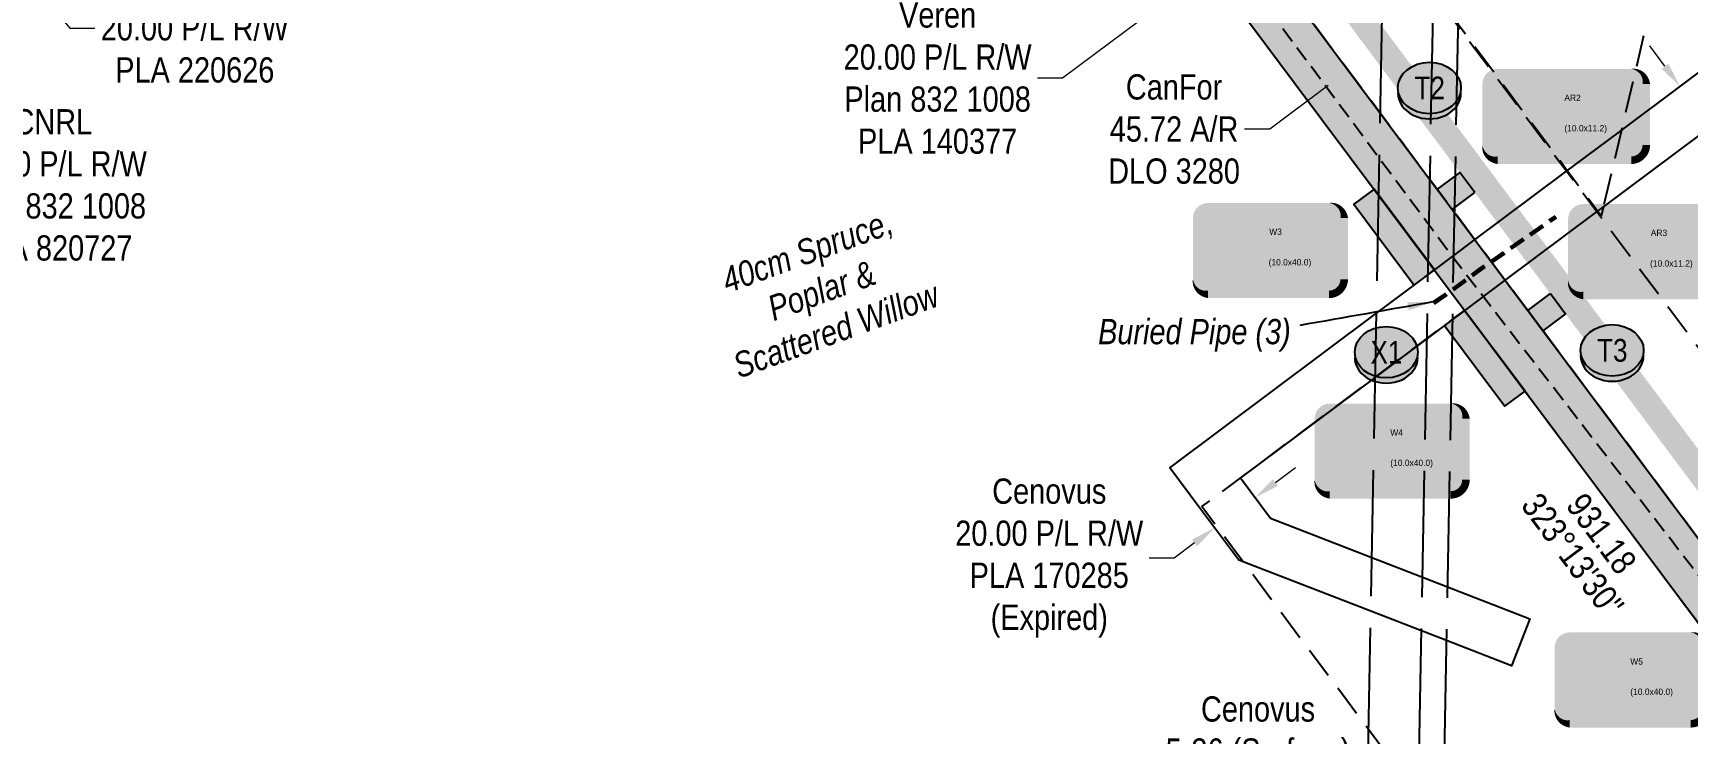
# Model space of a CAD drawing. Extents: x 413456 to 423436, y 6055086 to 6062162.
# Drawn here: x 413839 to 414495, y 6058450 to 6058728 of the extents above; entities that cross this region are included whole.
import ezdxf
from ezdxf.enums import TextEntityAlignment as Align

# ---------------------------------------------------------------- set-up
doc = ezdxf.new("R2018")
doc.units = 0
doc.header["$LTSCALE"] = 5
doc.header["$PDSIZE"] = 0.5
for name, pattern in [('foc-ACCESSROAD', [3.75, 2.5, -1.25]), ('foc-UNSURVEYED', [12.5, 10, -2.5]), ('UG_PIPE', [1.875, 1.25, -0.625])]:
    doc.linetypes.add(name, pattern=pattern)
doc.layers.get('Defpoints').update_dxf_attribs({"color": 9})
for name, color, linetype in [('AS-PIPE-UG', 44, 'UG_PIPE'), ('AS-ROADS', 254, 'Continuous'), ('F-AR', 190, 'foc-ACCESSROAD'), ('F-RW', 190, 'Continuous'), ('F-WS', 190, 'foc-ACCESSROAD'), ('L-BD1', 253, 'Continuous'), ('L-USEC', 7, 'foc-UNSURVEYED'), ('P-BUFFER-H 100m', 191, 'Continuous'), ('P-CROSSINGS', 250, 'Continuous'), ('P-PROPOSED', 10, 'Continuous'), ('P-PROPOSED-H', 21, 'Continuous'), ('P-TEMP-BLOCKS', 250, 'Continuous'), ('P-TEMP-H', 41, 'Continuous'), ('P-TEMP_WORKSPACE', 46, 'Continuous'), ('T-BUSH-T', 110, 'Continuous')]:
    doc.layers.add(name, color=color, linetype=linetype)
for name, color, linetype, lineweight in [('C-RW-T', 13, 'Continuous', 9), ('F-AR-T', 190, 'Continuous', 9), ('F-RW-T', 190, 'Continuous', 9), ('F-WS-T', 190, 'Continuous', 9)]:
    doc.layers.add(name, color=color, linetype=linetype, lineweight=lineweight)
doc.styles.add('80CG', font='ARIALN.TTF', dxfattribs={"height": 10})
doc.styles.add('80L', font='ARIALN.TTF', dxfattribs={"height": 10})
doc.styles.add('80LS', font='ARIALNI.TTF', dxfattribs={"height": 10})
doc.styles.add('Crossing', font='ARIALN.TTF', dxfattribs={"height": 10})
doc.styles.get("Standard").update_dxf_attribs({"font": 'ARIALN.TTF'})
doc.dimstyles.new('Compass 5 000', dxfattribs={"dimscale": 5, "dimtxt": 9, "dimasz": 2, "dimexe": 0.2, "dimexo": 0.0625, "dimgap": 0.5, "dimtad": 0, "dimtih": 1, "dimtoh": 1, "dimzin": 0, "dimdsep": 46, "dimtxsty": '80CG', "dimcen": 0.1, "dimse1": 1, "dimse2": 1, "dimclrd": 256, "dimclrt": 256, "dimaunit": 1, "dimadec": 4, "dimazin": 0, "dimtfac": 0.06, "dimtofl": 0, "dimtmove": 0, "dimatfit": 1, "dimfxl": 0.2, "dimtolj": 1, "dimtzin": 0, "dimlwd": -1, "dimarcsym": 0})

# ---------------------------------------------------------------- blocks, each defined once
blk = doc.blocks.new('*D40')
at = {"layer": 'C-RW-T', "transparency": 16777216}
for p, q in [((414329.17, 6058771.59), (414337.18, 6058777.58)), ((414297.14, 6058747.65), (414247.09, 6058710.24)), ((414247.09, 6058710.24), (414237.09, 6058710.24))]:
    blk.add_line(p, q, dxfattribs=at)
for points in [[(414328.18, 6058772.93), (414330.17, 6058770.26), (414321.16, 6058765.61)], [(414296.14, 6058748.99), (414298.14, 6058746.32), (414305.15, 6058753.64)]]:
    blk.add_solid(points, dxfattribs=at)
at = {"layer": 'Defpoints', "color": 0, "transparency": 16777216}
for p in [(414325.39, 6058759.95), (414305.15, 6058753.64), (414309.38, 6058747.98)]:
    blk.add_point(p, dxfattribs=at)
at = {"layer": 'C-RW-T', "transparency": 16777216, "insert": (414197.55, 6058710.24), "char_height": 10, "attachment_point": 5, "style": '80CG'}
blk.add_mtext('\\A1;Veren\\P20.00 P/L R/W\\PPlan 832 1008\\PPLA 140377', dxfattribs=at)
blk = doc.blocks.new('*D54')
at = {"layer": 'Defpoints', "color": 0, "transparency": 16777216}
for p in [(414406.77, 6058727.44), (414360.26, 6058713.31), (414370.15, 6058700.07)]:
    blk.add_point(p, dxfattribs=at)
at = {"layer": 'F-AR-T', "transparency": 16777216}
for p, q in [((414404.89, 6058746.67), (414412.9, 6058752.65)), ((414352.25, 6058707.32), (414329.13, 6058690.05)), ((414329.13, 6058690.05), (414319.13, 6058690.05))]:
    blk.add_line(p, q, dxfattribs=at)
for points in [[(414403.89, 6058748), (414405.88, 6058745.33), (414396.88, 6058740.68)], [(414351.25, 6058708.66), (414353.24, 6058705.99), (414360.26, 6058713.31)]]:
    blk.add_solid(points, dxfattribs=at)
at = {"layer": 'F-AR-T', "transparency": 16777216, "insert": (414291.23, 6058690.05), "char_height": 10, "attachment_point": 5, "style": '80CG'}
blk.add_mtext('\\A1;CanFor\\P45.72 A/R\\PDLO 3280', dxfattribs=at)
blk = doc.blocks.new('*D91')
at = {"layer": 'Defpoints', "color": 0, "transparency": 16777216}
for p in [(414322.65, 6058544.97), (414306.63, 6058533), (414307.34, 6058532.05)]:
    blk.add_point(p, dxfattribs=at)
at = {"layer": 'F-RW-T', "transparency": 16777216}
for p, q in [((414331.37, 6058550), (414339.38, 6058555.99)), ((414299.33, 6058526.06), (414291.32, 6058520.07)), ((414291.32, 6058520.07), (414281.32, 6058520.07))]:
    blk.add_line(p, q, dxfattribs=at)
for points in [[(414330.37, 6058551.34), (414332.37, 6058548.67), (414323.36, 6058544.02)], [(414298.33, 6058527.39), (414300.33, 6058524.72), (414307.34, 6058532.05)]]:
    blk.add_solid(points, dxfattribs=at)
at = {"layer": 'F-RW-T', "transparency": 16777216, "insert": (414241.78, 6058520.07), "char_height": 10, "attachment_point": 5, "style": '80CG'}
blk.add_mtext('\\A1;Cenovus\\P20.00 P/L R/W\\PPLA 170285\\P(Expired)', dxfattribs=at)
blk = doc.blocks.new('*D93')
at = {"layer": 'Defpoints', "color": 0, "transparency": 16777216}
for p in [(413813.43, 6058748.59), (413840.73, 6058745.48), (413826.33, 6058733.32)]:
    blk.add_point(p, dxfattribs=at)
at = {"layer": 'F-RW-T', "transparency": 16777216}
for p, q in [((413821.39, 6058768.4), (413814.94, 6058776.04)), ((413847.18, 6058737.84), (413853.69, 6058730.14)), ((413853.69, 6058730.14), (413863.69, 6058730.14))]:
    blk.add_line(p, q, dxfattribs=at)
for points in [[(413822.66, 6058769.47), (413820.11, 6058767.32), (413827.84, 6058760.75)], [(413848.46, 6058738.91), (413845.91, 6058736.76), (413840.73, 6058745.48)]]:
    blk.add_solid(points, dxfattribs=at)
at = {"layer": 'F-RW-T', "transparency": 16777216, "insert": (413903.23, 6058730.14), "char_height": 10, "attachment_point": 5, "style": '80CG'}
blk.add_mtext('\\A1;PGI\\P20.00 P/L R/W\\PPLA 220626', dxfattribs=at)
blk = doc.blocks.new('*D94')
at = {"layer": 'Defpoints', "color": 0, "transparency": 16777216}
for p in [(413719.17, 6058743.51), (413737.81, 6058733.45), (413732.62, 6058728.73)]:
    blk.add_point(p, dxfattribs=at)
at = {"layer": 'F-RW-T', "transparency": 16777216}
for p, q in [((413717.63, 6058755.64), (413710.9, 6058763.04)), ((413744.54, 6058726.06), (413797.45, 6058667.91)), ((413797.45, 6058667.91), (413807.45, 6058667.91))]:
    blk.add_line(p, q, dxfattribs=at)
for points in [[(413718.86, 6058756.76), (413716.4, 6058754.52), (413724.36, 6058748.24)], [(413745.78, 6058727.18), (413743.31, 6058724.94), (413737.81, 6058733.45)]]:
    blk.add_solid(points, dxfattribs=at)
at = {"layer": 'F-RW-T', "transparency": 16777216, "insert": (413846.99, 6058667.91), "char_height": 10, "attachment_point": 5, "style": '80CG'}
blk.add_mtext('\\A1;CNRL\\P20.00 P/L R/W\\PPlan 832 1008\\PPLA 820727', dxfattribs=at)
blk = doc.blocks.new('*D106')
at = {"layer": 'Defpoints', "color": 0, "transparency": 16777216}
for p in [(414485.23, 6058702.16), (414503.68, 6058690.99), (414497.2, 6058686.15)]:
    blk.add_point(p, dxfattribs=at)
at = {"layer": 'F-RW-T', "transparency": 16777216}
for p, q in [((414485.72, 6058715.02), (414479.74, 6058723.03)), ((414509.67, 6058682.98), (414548.93, 6058630.46)), ((414548.93, 6058630.46), (414558.93, 6058630.46))]:
    blk.add_line(p, q, dxfattribs=at)
for points in [[(414487.06, 6058716.01), (414484.39, 6058714.02), (414491.71, 6058707.01)], [(414511, 6058683.98), (414508.33, 6058681.99), (414503.68, 6058690.99)]]:
    blk.add_solid(points, dxfattribs=at)
at = {"layer": 'F-RW-T', "transparency": 16777216, "insert": (414598.47, 6058630.46), "char_height": 10, "attachment_point": 5, "style": '80CG', "bg_fill": 3, "box_fill_scale": 1.1, "bg_fill_color": 256, "bg_fill_true_color": 13158600, "bg_fill_transparency": 0}
blk.add_mtext('\\A1;Cenovus\\P20.00 P/L R/W\\PPLA 170285\\P(Expired)', dxfattribs=at)
blk = doc.blocks.new('*U161')
at = {"true_color": 0xff8aff}
h = blk.add_hatch(color=211, dxfattribs=at)
edge = h.paths.add_edge_path()
edge.add_line((-24, -17.74), (24, -17.74))
edge.add_arc((24, -11.74), 6, 270, 360)
edge.add_line((30, -11.74), (30, 12.5))
edge.add_arc((24, 12.5), 6, 0, 90)
edge.add_line((24, 18.5), (-24, 18.5))
edge.add_arc((-24, 12.5), 6, 90, 180)
edge.add_line((-30, 12.5), (-30, -11.74))
edge.add_arc((-24, -11.74), 6, 180, 270)
at = {"color": 250, "flags": 128}
blk.add_lwpolyline([(-24, -17.74, 3, 3, 0), (24, -17.74, 3, 3, 0.414214), (30, -11.74, 3, 3, 0), (30, 12.5, 3, 0, 0.414214), (24, 18.5, 0, 0, 0), (-24, 18.5, 0, 0, 0.414214), (-30, 12.5, 0, 0, 0), (-30, -11.74, 0, 3, 0.414214)], format="xyseb", close=True, dxfattribs=at)
at = {"flags": 128}
blk.add_lwpolyline([(14.55, -6.29, 0, 7.5, 0), (0, 0, 0, 0, 0)], format="xyseb", dxfattribs=at)
at = {"color": 250, "lineweight": 30, "flags": 104}
blk.add_attdef('TEMP_AREA_W1', text='', height=12, dxfattribs=at).set_placement((0, 8.26), align=Align.MIDDLE_CENTER)
blk.add_attdef('ENTER_TEXT', text='', height=9, dxfattribs=at).set_placement((0.01, -3.78), align=Align.TOP_CENTER)
blk = doc.blocks.new('*U162')
at = {"true_color": 0xff8aff}
h = blk.add_hatch(color=211, dxfattribs=at)
edge = h.paths.add_edge_path()
edge.add_line((-24, -17.74), (24, -17.74))
edge.add_arc((24, -11.74), 6, 270, 360)
edge.add_line((30, -11.74), (30, 12.5))
edge.add_arc((24, 12.5), 6, 0, 90)
edge.add_line((24, 18.5), (-24, 18.5))
edge.add_arc((-24, 12.5), 6, 90, 180)
edge.add_line((-30, 12.5), (-30, -11.74))
edge.add_arc((-24, -11.74), 6, 180, 270)
at = {"color": 250, "flags": 128}
blk.add_lwpolyline([(-24, -17.74, 3, 3, 0), (24, -17.74, 3, 3, 0.414214), (30, -11.74, 3, 3, 0), (30, 12.5, 3, 0, 0.414214), (24, 18.5, 0, 0, 0), (-24, 18.5, 0, 0, 0.414214), (-30, 12.5, 0, 0, 0), (-30, -11.74, 0, 3, 0.414214)], format="xyseb", close=True, dxfattribs=at)
at = {"flags": 128}
blk.add_lwpolyline([(14.55, -6.29, 0, 7.5, 0), (0, 0, 0, 0, 0)], format="xyseb", dxfattribs=at)
at = {"color": 250, "lineweight": 30, "flags": 104}
blk.add_attdef('TEMP_AREA_W1', text='', height=12, dxfattribs=at).set_placement((0, 8.26), align=Align.MIDDLE_CENTER)
blk.add_attdef('ENTER_TEXT', text='', height=9, dxfattribs=at).set_placement((0.01, -3.78), align=Align.TOP_CENTER)
blk = doc.blocks.new('*U159')
at = {"true_color": 0xff8aff}
h = blk.add_hatch(color=211, dxfattribs=at)
edge = h.paths.add_edge_path()
edge.add_line((-24, -17.74), (24, -17.74))
edge.add_arc((24, -11.74), 6, 270, 360)
edge.add_line((30, -11.74), (30, 12.5))
edge.add_arc((24, 12.5), 6, 0, 90)
edge.add_line((24, 18.5), (-24, 18.5))
edge.add_arc((-24, 12.5), 6, 90, 180)
edge.add_line((-30, 12.5), (-30, -11.74))
edge.add_arc((-24, -11.74), 6, 180, 270)
at = {"color": 250, "flags": 128}
blk.add_lwpolyline([(-24, -17.74, 3, 3, 0), (24, -17.74, 3, 3, 0.414214), (30, -11.74, 3, 3, 0), (30, 12.5, 3, 0, 0.414214), (24, 18.5, 0, 0, 0), (-24, 18.5, 0, 0, 0.414214), (-30, 12.5, 0, 0, 0), (-30, -11.74, 0, 3, 0.414214)], format="xyseb", close=True, dxfattribs=at)
at = {"flags": 128}
blk.add_lwpolyline([(14.55, -6.29, 0, 7.5, 0), (0, 0, 0, 0, 0)], format="xyseb", dxfattribs=at)
at = {"color": 250, "lineweight": 30, "flags": 104}
blk.add_attdef('TEMP_AREA_W1', text='', height=12, dxfattribs=at).set_placement((0, 8.26), align=Align.MIDDLE_CENTER)
blk.add_attdef('ENTER_TEXT', text='', height=9, dxfattribs=at).set_placement((0.01, -3.78), align=Align.TOP_CENTER)
blk = doc.blocks.new('XING3')
h = blk.add_hatch(color=250)
h.dxf.hatch_style = 1
edge = h.paths.add_edge_path()
edge.add_ellipse((0, -2.05), major_axis=(-12.5, 0), ratio=0.816297, start_angle=0, end_angle=180)
edge.add_line((12.5, -2.05), (12.5, 0))
edge.add_ellipse((0, 0), major_axis=(-12.5, 0), ratio=0.816297, start_angle=0, end_angle=180, ccw=False)
edge.add_line((-12.5, 0), (-12.5, -2.05))
at = {"layer": 'P-BUFFER-H 100m'}
h = blk.add_hatch(color=256, dxfattribs=at)
h.dxf.hatch_style = 1
edge = h.paths.add_edge_path()
edge.add_ellipse((0, 0), major_axis=(-12.5, 0), ratio=0.816297, start_angle=0, end_angle=360)
at = {"color": 250}
blk.add_ellipse((0, 0), major_axis=(-12.5, 0), ratio=0.816297, dxfattribs=at)
blk.add_ellipse((0, -2.05), major_axis=(-12.5, 0), ratio=0.816297, start_param=0, end_param=3.141593, dxfattribs=at)
at = {"color": 250, "style": 'Crossing'}
blk.add_attdef('CROSSING', text='', height=9, dxfattribs=at).set_placement((0.09, 0.02), align=Align.MIDDLE_CENTER)
at = {"color": 250, "style": 'Crossing', "flags": 1}
for tag, p in [('OWNER', (0.09, -12.49)), ('DESCRIPTION', (0.09, -25.77)), ('LOCATION', (0.09, -39.3)), ('DWG_REF', (0.09, -52.84))]:
    blk.add_attdef(tag, text='', height=9, dxfattribs=at).set_placement(p, align=Align.MIDDLE_CENTER)
blk = doc.blocks.new('*U160')
at = {"true_color": 0xff8aff}
h = blk.add_hatch(color=211, dxfattribs=at)
edge = h.paths.add_edge_path()
edge.add_line((-26.5, -17.74), (26.5, -17.74))
edge.add_arc((26.5, -11.74), 6, 270, 360)
edge.add_line((32.5, -11.74), (32.5, 12.5))
edge.add_arc((26.5, 12.5), 6, 0, 90)
edge.add_line((26.5, 18.5), (-26.5, 18.5))
edge.add_arc((-26.5, 12.5), 6, 90, 180)
edge.add_line((-32.5, 12.5), (-32.5, -11.74))
edge.add_arc((-26.5, -11.74), 6, 180, 270)
at = {"color": 250, "flags": 128}
blk.add_lwpolyline([(-26.5, -17.74, 3, 3, 0), (26.5, -17.74, 3, 3, 0.414214), (32.5, -11.74, 3, 3, 0), (32.5, 12.5, 3, 0, 0.414214), (26.5, 18.5, 0, 0, 0), (-26.5, 18.5, 0, 0, 0.414214), (-32.5, 12.5, 0, 0, 0), (-32.5, -11.74, 0, 3, 0.414214)], format="xyseb", close=True, dxfattribs=at)
at = {"flags": 128}
blk.add_lwpolyline([(14.55, -6.29, 0, 7.5, 0), (0, 0, 0, 0, 0)], format="xyseb", dxfattribs=at)
at = {"color": 250, "lineweight": 30, "flags": 104}
blk.add_attdef('TEMP_AREA_W1', text='', height=12, dxfattribs=at).set_placement((0, 8.26), align=Align.MIDDLE_CENTER)
blk.add_attdef('ENTER_TEXT', text='', height=9, dxfattribs=at).set_placement((0.01, -3.78), align=Align.TOP_CENTER)
blk = doc.blocks.new('xing2')
h = blk.add_hatch(color=50)
h.dxf.hatch_style = 1
edge = h.paths.add_edge_path()
edge.add_ellipse((0, 0), major_axis=(-12.5, 0), ratio=0.816297, start_angle=0, end_angle=360)
h = blk.add_hatch(color=250)
h.dxf.hatch_style = 1
edge = h.paths.add_edge_path()
edge.add_ellipse((0, -2.05), major_axis=(-12.5, 0), ratio=0.816297, start_angle=0, end_angle=180)
edge.add_line((12.5, -2.05), (12.5, 0))
edge.add_ellipse((0, 0), major_axis=(-12.5, 0), ratio=0.816297, start_angle=0, end_angle=180, ccw=False)
edge.add_line((-12.5, 0), (-12.5, -2.05))
at = {"color": 250}
blk.add_ellipse((0, 0), major_axis=(-12.5, 0), ratio=0.816297, dxfattribs=at)
blk.add_ellipse((0, -2.05), major_axis=(-12.5, 0), ratio=0.816297, start_param=0, end_param=3.141593, dxfattribs=at)
at = {"color": 250, "style": 'Crossing'}
blk.add_attdef('CROSSING', text='', height=9, dxfattribs=at).set_placement((0.09, 0.02), align=Align.MIDDLE_CENTER)
at = {"color": 250, "style": 'Crossing', "flags": 1}
for tag, p in [('OWNER', (0.09, -12.49)), ('DESCRIPTION', (0.09, -25.77)), ('LOCATION', (0.09, -39.3)), ('DWG_REF', (0.09, -52.84))]:
    blk.add_attdef(tag, text='', height=9, dxfattribs=at).set_placement(p, align=Align.MIDDLE_CENTER)

msp = doc.modelspace()

# ---------------------------------------------------------------- hatches: boundary and pattern name
at = {"layer": 'P-PROPOSED-H'}
h = msp.add_hatch(color=256, dxfattribs=at)
h.dxf.hatch_style = 1
h.paths.add_polyline_path([(416904.756, 6055529.951), (416785.055, 6055680.607), (415892.377, 6056810.918), (415332.219, 6057520.147), (415272.175, 6057596.189), (415202.086, 6057604.389), (414942.843, 6057932.602), (414767.131, 6058168.936), (414209.907, 6058914.461), (414193.886, 6058902.502), (414751.088, 6058157.008), (414926.986, 6057920.425), (415191.534, 6057585.496), (415275.653, 6057575.654), (415324.374, 6057513.953), (415884.533, 6056804.723), (416763.305, 6055692.037), (416777.217, 6055674.403), (416896.93, 6055523.732)])
at = {"layer": 'P-TEMP-H'}
h = msp.add_hatch(color=256, dxfattribs=at)
h.dxf.hatch_style = 1
h.paths.add_polyline_path([(414410.403, 6058664.933), (414404.421, 6058672.941), (414395.44, 6058666.231), (414401.424, 6058658.225)])
h = msp.add_hatch(color=256, dxfattribs=at)
h.dxf.hatch_style = 1
h.paths.add_polyline_path([(414370.45, 6058666.278), (414362.444, 6058660.294), (414386.381, 6058628.268), (414394.387, 6058634.252)])
h = msp.add_hatch(color=256, dxfattribs=at)
h.dxf.hatch_style = 1
h.paths.add_polyline_path([(414440.314, 6058624.894), (414446.297, 6058616.887), (414437.328, 6058610.186), (414431.346, 6058618.194)])
h = msp.add_hatch(color=256, dxfattribs=at)
h.dxf.hatch_style = 1
h.paths.add_polyline_path([(414406.353, 6058618.238), (414398.346, 6058612.254), (414422.283, 6058580.229), (414430.289, 6058586.213)])

# ---------------------------------------------------------------- linework, layer by layer
at = {"layer": 'AS-PIPE-UG', "flags": 128}
for points in [[(415013.81, 6057825.514), (414991.353, 6057854.7), (414934.456, 6057929.698), (414759.483, 6058163.631), (414568.896, 6058422.579), (414403.322, 6058637.155), (414227.724, 6058873.014), (414219.982, 6058882.955), (414210.979, 6058894.781), (414205.494, 6058902.518), (414200.319, 6058908.749)], [(414393.799, 6058621.574), (414400.229, 6058625.994), (414411.977, 6058634.651), (414442.29, 6058655.731)], [(414394.082, 6058621.162), (414400.519, 6058625.587), (414412.268, 6058634.245), (414442.575, 6058655.321)], [(414394.365, 6058620.75), (414400.809, 6058625.18), (414412.559, 6058633.839), (414442.86, 6058654.911)]]:
    msp.add_lwpolyline(points, dxfattribs=at)
at = {"layer": 'AS-ROADS', "const_width": 9.996, "flags": 128}
msp.add_lwpolyline([(414166.253, 6058999.705), (414193.452, 6058962.875), (414227.645, 6058917.499), (414241.541, 6058898.813), (414270.734, 6058860.244), (414778.798, 6058180.154), (414953.433, 6057945.311), (414963.33, 6057931.94), (414977.822, 6057914.641), (415005.21, 6057886.425), (415028.571, 6057863.542), (415045.297, 6057848.482), (415051.329, 6057843.421)], dxfattribs=at)
at = {"layer": 'F-AR', "flags": 128}
msp.add_lwpolyline([(414195.036, 6059010.215), (414237.48, 6058953.403), (414803.466, 6058196.157, -0.0006318), (414803.565, 6058196.024), (414978.893, 6057960.207), (415027.314, 6057898.904)], format="xyb", dxfattribs=at)
msp.add_lwpolyline([(415556.042, 6057613.552), (415517.264, 6057613.555), (415432.685, 6057624.631), (415410.054, 6057627.847), (415319.915, 6057640.658), (415296.517, 6057643.983), (415290.45, 6057648.73), (415284.293, 6057653.546), (415247.428, 6057682.388), (415244.821, 6057684.428), (415244.039, 6057685.04), (415220.14, 6057697.466), (415206.402, 6057704.608), (415190.181, 6057713.043), (415176.649, 6057721.804), (415130.546, 6057751.655), (415051.009, 6057815.157), (415020.628, 6057840.898), (415004.448, 6057854.608), (414942.855, 6057932.587), (414767.116, 6058168.956), (414210.548, 6058913.602)], dxfattribs=at)
msp.add_lwpolyline([(414461.346, 6058659.347), (414460.472, 6058655.628), (414459.002, 6058657.594), (414447.033, 6058673.608), (414404.565, 6058730.425), (414392.192, 6058746.978), (414375.141, 6058769.789), (414310.446, 6058856.342), (414376.707, 6058852.61), (414388.614, 6058851.94), (414406.412, 6058828.128), (414468.289, 6058745.346), (414478.382, 6058731.843), (414468.461, 6058689.627), (414461.346, 6058659.347)], close=True, dxfattribs=at)
at = {"layer": 'F-RW'}
msp.add_lwpolyline([(414528.827, 6058709.793), (414460.557, 6058658.757), (414458.213, 6058657.005), (414421.595, 6058629.63), (414405.583, 6058617.663), (414401.598, 6058614.683), (414370.998, 6058591.807), (414317.519, 6058551.829), (414329.488, 6058535.816), (414369.645, 6058520.247), (414399.593, 6058508.636), (414432.132, 6058496.021), (414424.906, 6058477.382), (414399.191, 6058487.351), (414369.242, 6058498.962), (414316.908, 6058519.244), (414301.503, 6058539.857), (414289.539, 6058555.871), (414371.477, 6058617.125), (414393.615, 6058633.676), (414402.077, 6058640.001), (414409.627, 6058645.644), (414446.244, 6058673.018), (414467.673, 6058689.037), (414517.583, 6058726.349)], dxfattribs=at)
at = {"layer": 'F-WS', "flags": 128}
msp.add_lwpolyline([(414487.931, 6058392.215), (414439.902, 6058356.298), (414398.518, 6058411.663), (414369.095, 6058451.028), (414317.678, 6058519.82), (414302.273, 6058540.432), (414318.289, 6058552.404), (414371.768, 6058592.383), (414402.368, 6058615.258), (414406.353, 6058618.238), (414543.993, 6058434.082), (414487.931, 6058392.215)], close=True, dxfattribs=at)
at = {"layer": 'L-USEC'}
for p, q in [((414358.721, 6057942.563), (414373.928, 6058746.761)), ((414378.838, 6057942.182), (414394.045, 6058746.381)), ((414388.877, 6057941.922), (414404.083, 6058746.117))]:
    msp.add_line(p, q, dxfattribs=at)
at = {"layer": 'P-PROPOSED'}
msp.add_lwpolyline([(416904.756, 6055529.951), (416785.055, 6055680.607), (415892.377, 6056810.918), (415332.219, 6057520.147), (415272.175, 6057596.189), (415202.086, 6057604.389), (414942.843, 6057932.602), (414767.131, 6058168.936), (414209.907, 6058914.461), (414193.886, 6058902.502), (414751.088, 6058157.008), (414926.986, 6057920.425), (415191.534, 6057585.496), (415275.653, 6057575.654), (415324.374, 6057513.953), (415884.533, 6056804.723), (416763.305, 6055692.037), (416777.217, 6055674.403), (416896.93, 6055523.732), (416904.756, 6055529.951)], dxfattribs=at)
at = {"layer": 'P-TEMP_WORKSPACE'}
for points in [[(414410.403, 6058664.933), (414404.421, 6058672.941), (414395.44, 6058666.231), (414401.424, 6058658.225)], [(414370.45, 6058666.278), (414362.444, 6058660.294), (414386.381, 6058628.268), (414394.387, 6058634.252)], [(414440.314, 6058624.894), (414446.297, 6058616.887), (414437.328, 6058610.186), (414431.346, 6058618.194)], [(414406.353, 6058618.238), (414398.346, 6058612.254), (414422.283, 6058580.229), (414430.289, 6058586.213)]]:
    msp.add_lwpolyline(points, close=True, dxfattribs=at)

# ---------------------------------------------------------------- block references
at = {"layer": 'P-CROSSINGS'}
for name, p, xscale, yscale, zscale, values in [('XING3', (414392.42, 6058706.378), 0.9990318021807449, 0.9990318021807449, 0.9990318021807449, {'CROSSING': 'T2'}), ('xing2', (414375.295, 6058601.643), 0.99956357, 0.99956357, 0.99956357, {'CROSSING': 'X1'})]:
    msp.add_blockref(name, p, dxfattribs=dict(at, xscale=xscale, yscale=yscale, zscale=zscale)).add_auto_attribs(values)
at = {"layer": 'P-TEMP-BLOCKS'}
ref = msp.add_blockref('*U160', (414445.866, 6058695.475), dxfattribs=dict(at, xscale=0.9990429872970817, yscale=0.9990429872970817, zscale=0.9990429872970817))
lines = msp.add_mtext('AR2', dxfattribs={"layer": '0', "color": 250, "insert": (414445.866, 6058703.731), "char_height": 2.5, "attachment_point": 1})
ref.add_attrib('TEMP_AREA_W1', '', (414445.866, 6058703.731), dxfattribs={"flags": 104}).embed_mtext(lines)
lines = msp.add_mtext('(10.0x11.2)', dxfattribs={"layer": '0', "color": 250, "insert": (414445.872, 6058691.701), "char_height": 2.5, "attachment_point": 1})
ref.add_attrib('ENTER_TEXT', '', (414445.872, 6058691.701), dxfattribs={"flags": 104}).embed_mtext(lines)
ref = msp.add_blockref('*U161', (414328.676, 6058642.32), dxfattribs=dict(at, xscale=0.9990429872970817, yscale=0.9990429872970817, zscale=0.9990429872970817))
lines = msp.add_mtext('W3', dxfattribs={"layer": '0', "color": 250, "insert": (414328.946, 6058650.659), "char_height": 2.5, "attachment_point": 1})
ref.add_attrib('TEMP_AREA_W1', '', (414328.946, 6058650.659), dxfattribs={"flags": 104}).embed_mtext(lines)
lines = msp.add_mtext('(10.0x40.0)', dxfattribs={"layer": '0', "color": 250, "insert": (414328.682, 6058638.547), "char_height": 2.5, "attachment_point": 1})
ref.add_attrib('ENTER_TEXT', '', (414328.682, 6058638.547), dxfattribs={"flags": 104}).embed_mtext(lines)
ref = msp.add_blockref('*U160', (414479.813, 6058641.875), dxfattribs=dict(at, xscale=0.9990429872970817, yscale=0.9990429872970817, zscale=0.9990429872970817))
lines = msp.add_mtext('AR3', dxfattribs={"layer": '0', "color": 250, "insert": (414480.104, 6058650.213), "char_height": 2.5, "attachment_point": 1})
ref.add_attrib('TEMP_AREA_W1', '', (414480.104, 6058650.213), dxfattribs={"flags": 104}).embed_mtext(lines)
lines = msp.add_mtext('(10.0x11.2)', dxfattribs={"layer": '0', "color": 250, "insert": (414479.819, 6058638.101), "char_height": 2.5, "attachment_point": 1})
ref.add_attrib('ENTER_TEXT', '', (414479.819, 6058638.101), dxfattribs={"flags": 104}).embed_mtext(lines)
ref = msp.add_blockref('*U162', (414376.9, 6058562.825), dxfattribs=dict(at, xscale=0.9990429872970817, yscale=0.9990429872970817, zscale=0.9990429872970817))
lines = msp.add_mtext('W4', dxfattribs={"layer": '0', "color": 250, "insert": (414376.9, 6058571.082), "char_height": 2.5, "attachment_point": 1})
ref.add_attrib('TEMP_AREA_W1', '', (414376.9, 6058571.082), dxfattribs={"flags": 104}).embed_mtext(lines)
lines = msp.add_mtext('(10.0x40.0)', dxfattribs={"layer": '0', "color": 250, "insert": (414376.906, 6058559.051), "char_height": 2.5, "attachment_point": 1})
ref.add_attrib('ENTER_TEXT', '', (414376.906, 6058559.051), dxfattribs={"flags": 104}).embed_mtext(lines)
ref = msp.add_blockref('*U159', (414471.977, 6058472.1), dxfattribs=dict(at, xscale=0.9990429872970817, yscale=0.9990429872970817, zscale=0.9990429872970817))
lines = msp.add_mtext('W5', dxfattribs={"layer": '0', "color": 250, "insert": (414471.977, 6058480.357), "char_height": 2.5, "attachment_point": 1})
ref.add_attrib('TEMP_AREA_W1', '', (414471.977, 6058480.357), dxfattribs={"flags": 104}).embed_mtext(lines)
lines = msp.add_mtext('(10.0x40.0)', dxfattribs={"layer": '0', "color": 250, "insert": (414471.983, 6058468.326), "char_height": 2.5, "attachment_point": 1})
ref.add_attrib('ENTER_TEXT', '', (414471.983, 6058468.326), dxfattribs={"flags": 104}).embed_mtext(lines)

# ---------------------------------------------------------------- texts
at = {"layer": 'AS-PIPE-UG', "insert": (414259.518, 6058614.809), "char_height": 9.99043, "attachment_point": 1, "style": '80L'}
msp.add_mtext_dynamic_manual_height_columns('\\pxqc;{\\fArial Narrow|b0|i1|c0|p34;Buried Pipe (3)}', width=79.55724, gutter_width=49.93, heights=[0], dxfattribs=at)
at = {"layer": 'F-WS-T', "insert": (414324.504, 6058443.495), "char_height": 10, "attachment_point": 5, "style": '80CG'}
msp.add_mtext('\\A1;Cenovus\\P5-36 (Surface)\\PMSL 160870', dxfattribs=at)
at = {"layer": 'L-BD1'}
for s, p in [('323°13\'30"', (414449.21, 6058521.228)), ('931.18', (414460.624, 6058529.759))]:
    msp.add_text(s, height=10, rotation=306.775379, dxfattribs=at).set_placement(p, align=Align.MIDDLE_CENTER)
at = {"layer": 'T-BUSH-T', "insert": (414144.136, 6058646.471), "char_height": 9.99564, "width": 96.18268, "attachment_point": 2, "rotation": 20, "style": '80LS'}
msp.add_mtext('40cm Spruce, Poplar &  \\PScattered Willow  ', dxfattribs=at)

# ---------------------------------------------------------------- dimensions: what is measured, and where the dimension line sits
at = {"layer": 'C-RW-T'}
dim = msp.add_linear_dim(base=(414305.152, 6058753.637), p1=(414325.392, 6058759.951), p2=(414309.379, 6058747.982), angle=216.77679, text='Veren\\P20.00 P/L R/W\\PPlan 832 1008\\PPLA 140377', dimstyle='Compass 5 000', dxfattribs=at)
dim.commit()
dim.dimension.update_dxf_attribs({"geometry": '*D40', "text_midpoint": (414197.555, 6058710.241), "dimtype": 161})
at = {"layer": 'F-AR-T'}
dim = msp.add_linear_dim(base=(414360.256, 6058713.31), p1=(414406.774, 6058727.435), p2=(414370.155, 6058700.066), angle=216.774396, text='CanFor\\P45.72 A/R\\PDLO 3280', dimstyle='Compass 5 000', dxfattribs=at)
dim.commit()
dim.dimension.update_dxf_attribs({"geometry": '*D54', "text_midpoint": (414291.233, 6058690.047), "dimtype": 161})
at = {"layer": 'F-RW-T'}
for base, p1, p2, angle, text, picture, middle in [((413840.733, 6058745.48), (413813.43, 6058748.591), (413826.325, 6058733.317), 310.172666, 'PGI\\P20.00 P/L R/W\\PPLA 220626', '*D93', (413903.227, 6058730.135)), ((413737.814, 6058733.454), (413719.165, 6058743.514), (413732.618, 6058728.727), 312.295038, 'CNRL\\P20.00 P/L R/W\\PPlan 832 1008\\PPLA 820727', '*D94', (413846.988, 6058667.905)), ((414307.34, 6058532.046), (414322.648, 6058544.967), (414306.631, 6058532.995), 216.773603, 'Cenovus\\P20.00 P/L R/W\\PPLA 170285\\P(Expired)', '*D91', (414241.781, 6058520.073))]:
    dim = msp.add_linear_dim(base=base, p1=p1, p2=p2, angle=angle, text=text, dimstyle='Compass 5 000', dxfattribs=at)
    dim.commit()
    dim.dimension.update_dxf_attribs({"geometry": picture, "text_midpoint": middle, "dimtype": 161})

# ---------------------------------------------------------------- leaders
at = {"layer": 'AS-PIPE-UG', "linetype": 'ByBlock', "path_type": 1}
msp.add_leader([(414393.799, 6058621.574), (414341.023, 6058612.276)], dimstyle='Compass 5 000', override={"dimgap": 0.5, "dimtad": 0}, dxfattribs=at)

# ---------------------------------------------------------------- next in the draw order: dimensions: what is measured, and where the dimension line sits
at = {"layer": 'F-RW-T'}
dim = msp.add_linear_dim(base=(414503.68, 6058690.994), p1=(414485.228, 6058702.161), p2=(414497.198, 6058686.148), angle=306.780401, text='Cenovus\\P20.00 P/L R/W\\PPLA 170285\\P(Expired)', dimstyle='Compass 5 000', override={"dimtfill": 1}, dxfattribs=at)
dim.commit()
dim.dimension.update_dxf_attribs({"geometry": '*D106', "text_midpoint": (414598.471, 6058630.462), "dimtype": 161})

# ---------------------------------------------------------------- next in the draw order: block references
at = {"layer": 'P-CROSSINGS', "xscale": 0.9990318021807449, "yscale": 0.9990318021807449, "zscale": 0.9990318021807449}
msp.add_blockref('XING3', (414464.795, 6058602.378), dxfattribs=at).add_auto_attribs({'CROSSING': 'T3'})

doc.saveas('drawing.dxf')
